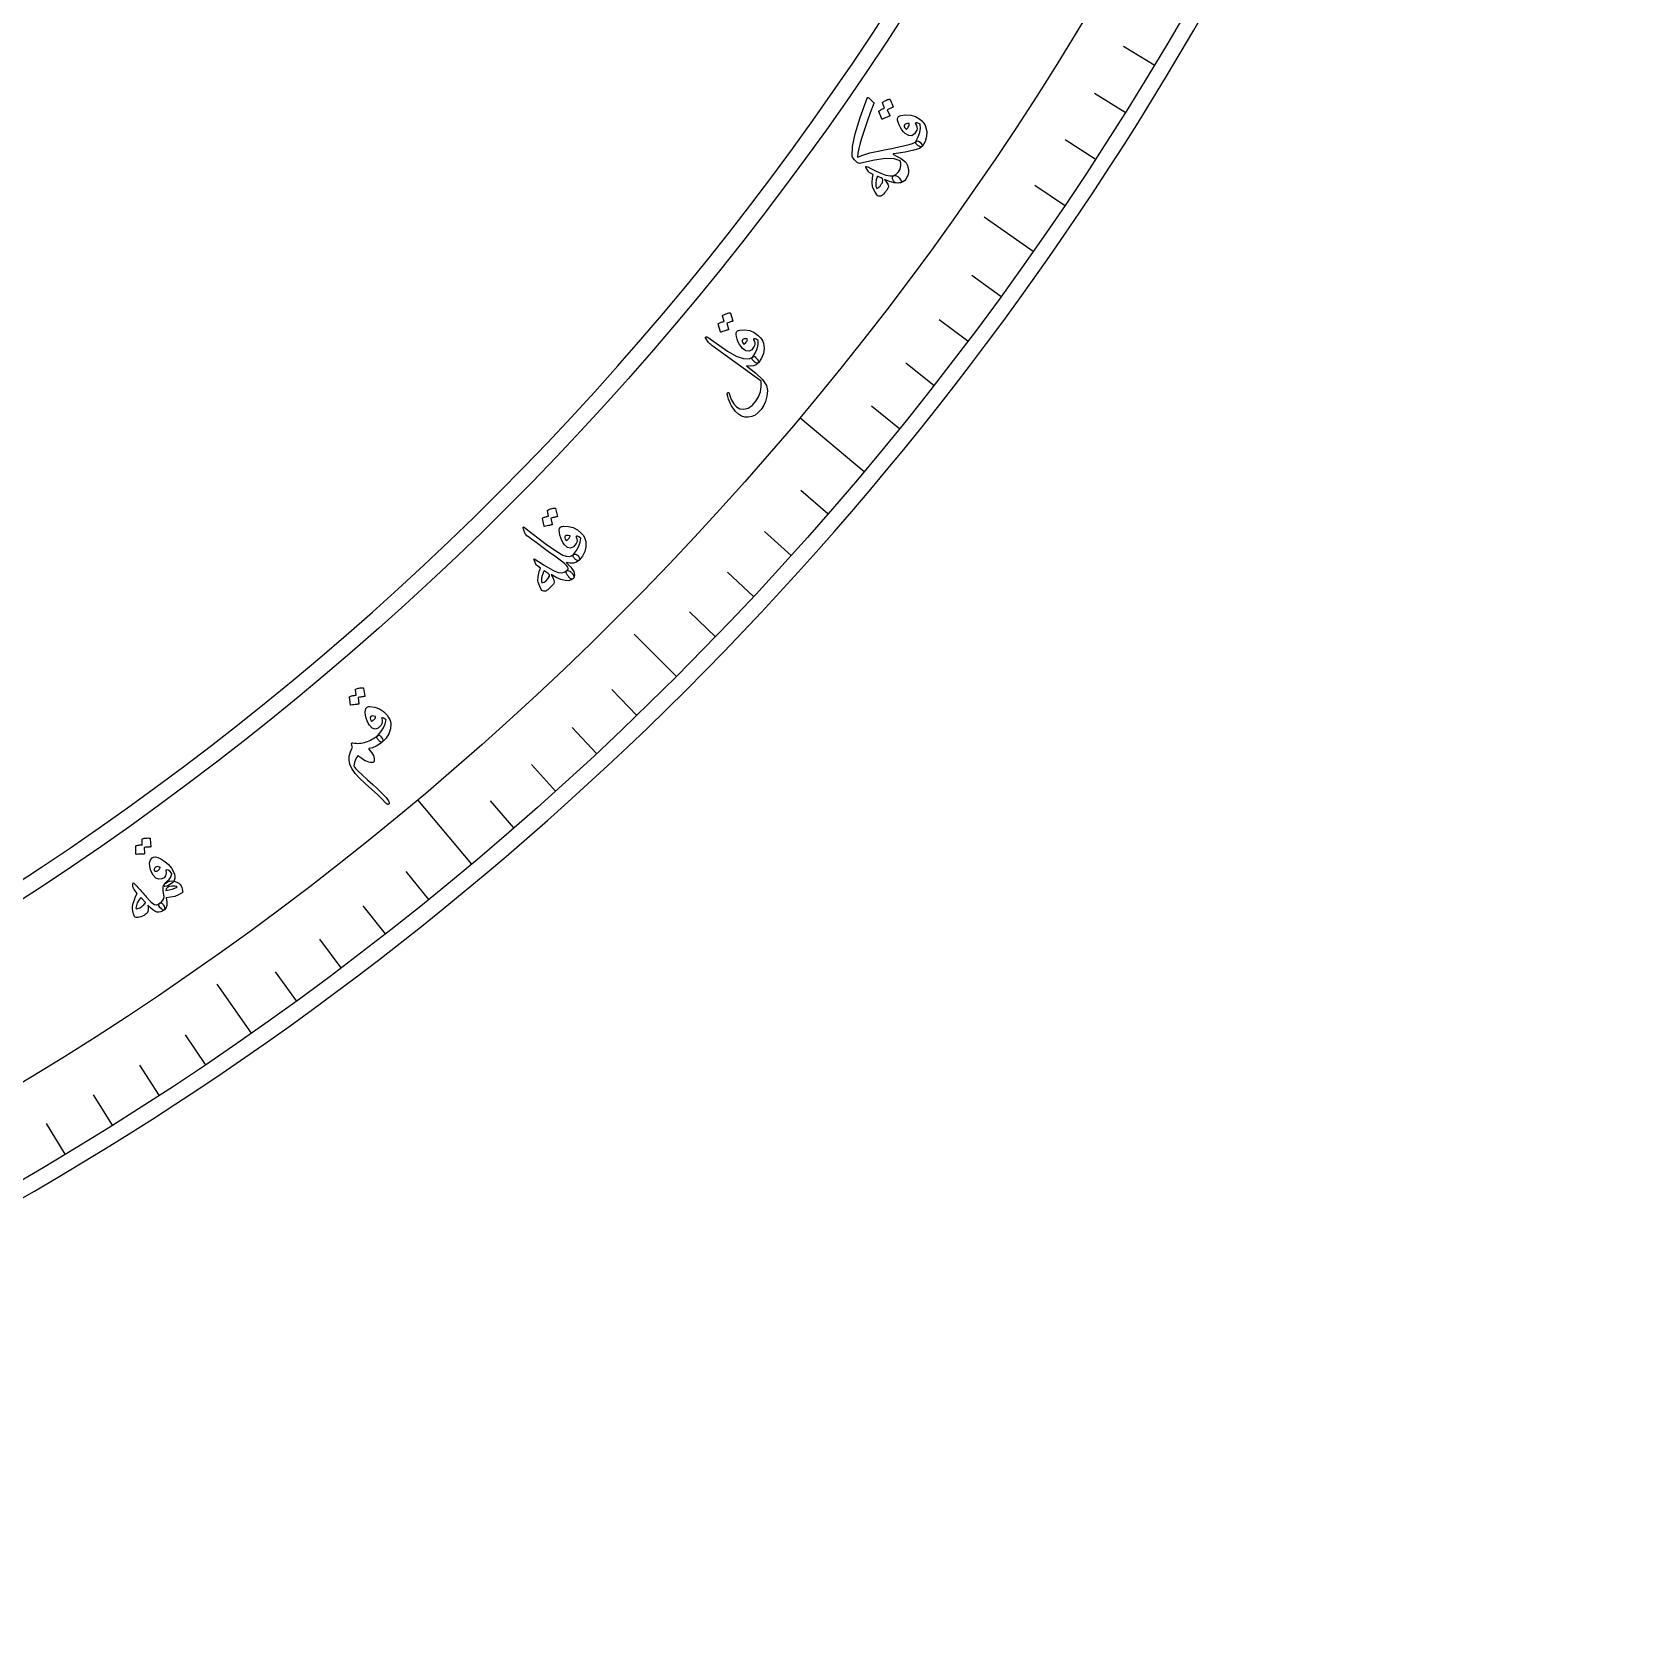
# Model space of a CAD drawing. Header units: millimetres. Extents: x -75 to 75, y -75 to 98.
# Drawn here: x 37.65 to 75, y -75 to -37.65 of the extents above; entities that cross this region are included whole.
import ezdxf

# ---------------------------------------------------------------- set-up
doc = ezdxf.new("R2010")
doc.units = ezdxf.units.MM
for name, color, linetype in [('CUT_INNER', 6, 'Continuous'), ('CUT_OUTER', 1, 'Continuous'), ('ENGRAVE', 7, 'Continuous'), ('ENGRAVE_FINE', 8, 'Continuous'), ('TEXT', 5, 'Continuous')]:
    doc.layers.add(name, color=color, linetype=linetype)

msp = doc.modelspace()

# ---------------------------------------------------------------- linework, layer by layer
at = {"layer": 'CUT_INNER'}
msp.add_arc((0.0001, -0.0002), 68.6249, 92.275813, 359.648624, dxfattribs=at)
at = {"layer": 'CUT_OUTER'}
msp.add_arc((0, 0), 75, 178.943758, 5.27344, dxfattribs=at)
at = {"layer": 'ENGRAVE'}
for points in [[(61.1231, -42.7988), (59.9742, -41.9944)], [(57.1603, -47.9632), (55.6562, -46.7011)], [(52.7625, -52.7625), (51.7708, -51.7708)], [(47.9632, -57.1603), (46.7011, -55.6562)], [(42.7988, -61.1231), (41.9944, -59.9742)]]:
    msp.add_lwpolyline(points, dxfattribs=at)
for radius in [74.6175, 72.654, 69.0075]:
    msp.add_circle((0, 0), radius, dxfattribs=at)
at = {"layer": 'ENGRAVE_FINE'}
for points in [[(63.9597, -38.4309), (63.2384, -37.9974)], [(63.2792, -39.5413), (62.5656, -39.0953)], [(62.5795, -40.6396), (61.8738, -40.1813)], [(61.8607, -41.7256), (61.1631, -41.255)], [(60.3668, -43.8591), (59.686, -43.3644)], [(59.5922, -44.9059), (58.9201, -44.3995)], [(58.7994, -45.9391), (58.1363, -45.421)], [(57.9887, -46.9583), (57.3347, -46.4287)], [(56.3145, -48.9535), (55.6795, -48.4014)], [(55.4516, -49.9289), (54.8263, -49.3658)], [(54.5718, -50.889), (53.9564, -50.3151)], [(53.6753, -51.8337), (53.07, -51.2491)], [(51.8337, -53.6753), (51.2491, -53.07)], [(50.889, -54.5718), (50.3151, -53.9564)], [(49.9289, -55.4516), (49.3658, -54.8263)], [(48.9535, -56.3145), (48.4014, -55.6795)], [(46.9583, -57.9887), (46.4287, -57.3347)], [(45.9391, -58.7994), (45.421, -58.1363)], [(44.9059, -59.5922), (44.3995, -58.9201)], [(43.8591, -60.3668), (43.3644, -59.686)], [(41.7256, -61.8607), (41.255, -61.1631)], [(40.6396, -62.5795), (40.1813, -61.8738)], [(39.5413, -63.2792), (39.0953, -62.5656)], [(38.4309, -63.9597), (37.9974, -63.2384)]]:
    msp.add_lwpolyline(points, dxfattribs=at)
at = {"layer": 'TEXT'}
for points in [[(57.231, -39.2041), (57.2346, -39.1996), (57.2384, -39.1961), (57.2424, -39.1937), (57.2467, -39.1924), (57.2533, -39.1918), (57.2604, -39.1937), (57.268, -39.1981), (57.2761, -39.2051), (57.3827, -39.3056), (57.3871, -39.3109), (57.3895, -39.3171), (57.3897, -39.3239), (57.3878, -39.3316), (57.3046, -39.5514), (57.2312, -39.7534), (57.1677, -39.9378), (57.1145, -40.1045), (57.0717, -40.2535), (57.0395, -40.3847), (57.018, -40.4982), (57.0074, -40.5939), (57.1342, -40.5406), (57.2942, -40.4914), (57.4874, -40.446), (57.714, -40.4041), (57.8082, -40.3867), (57.9071, -40.3667), (58.0106, -40.344), (58.1188, -40.3185), (58.2175, -40.2928), (58.2927, -40.2691), (58.3444, -40.2475), (58.3724, -40.2283), (58.4026, -40.2095), (58.4362, -40.2134), (58.4732, -40.2401), (58.5135, -40.2897), (58.523, -40.3051), (58.5285, -40.3179), (58.5301, -40.328), (58.5279, -40.3354), (58.4606, -40.3836), (58.3268, -40.4289), (58.1268, -40.471), (57.8606, -40.5093), (57.8493, -40.5147), (57.8436, -40.5198), (57.8435, -40.5247), (57.8491, -40.5294), (57.9376, -40.5744), (58.012, -40.6166), (58.0725, -40.656), (58.1188, -40.6927), (58.1437, -40.7237), (58.1637, -40.7556), (58.179, -40.7884), (58.1895, -40.822), (58.1998, -40.8829), (58.2002, -40.941), (58.1905, -40.9964), (58.1709, -41.0489), (58.1407, -41.1021), (58.1056, -41.1431), (58.0656, -41.1719), (58.0208, -41.1885), (57.9616, -41.1968), (57.9135, -41.1919), (57.8764, -41.1737), (57.8503, -41.1423), (57.8306, -41.098), (57.8257, -41.0629), (57.8354, -41.0369), (57.8599, -41.0201), (57.9018, -40.9984), (57.9382, -40.9685), (57.9693, -40.9302), (57.995, -40.8835), (58.013, -40.8324), (58.0213, -40.7805), (58.0199, -40.7279), (58.0086, -40.6745), (57.8636, -40.6289), (57.6614, -40.6241), (57.402, -40.6593), (57.0854, -40.7337), (57.0587, -40.7372), (57.0328, -40.7326), (57.0078, -40.72), (56.9837, -40.6994), (56.9399, -40.6542), (56.9082, -40.6174), (56.8883, -40.5893), (56.8804, -40.5696), (56.8893, -40.3424), (56.9513, -40.0404), (57.0651, -39.6632), (57.2292, -39.2104), (57.2297, -39.2096), (57.23, -39.2088), (57.2302, -39.208), (57.2301, -39.2073), (57.2301, -39.2065), (57.2302, -39.2058), (57.2305, -39.205), (57.231, -39.2041)], [(57.5923, -39.3187), (57.5916, -39.3151), (57.5923, -39.3112), (57.5945, -39.3071), (57.5982, -39.3027), (57.616, -39.2902), (57.6342, -39.2787), (57.6526, -39.2682), (57.6713, -39.2586), (57.6905, -39.25), (57.7104, -39.2423), (57.7308, -39.2355), (57.752, -39.2295), (57.7574, -39.2293), (57.762, -39.2307), (57.7658, -39.2337), (57.7687, -39.2384), (57.8445, -39.4104), (57.8447, -39.4139), (57.8425, -39.4172), (57.8377, -39.4204), (57.8306, -39.4235), (57.8248, -39.4251), (57.8162, -39.4282), (57.8049, -39.4329), (57.7907, -39.4391), (57.7736, -39.4469), (57.7533, -39.4563), (57.7298, -39.4672), (57.7032, -39.4798), (57.7607, -39.6149), (57.7618, -39.62), (57.7599, -39.6244), (57.755, -39.628), (57.7472, -39.6308), (57.7405, -39.6333), (57.73, -39.6373), (57.716, -39.6429), (57.6983, -39.6502), (57.6768, -39.6592), (57.6514, -39.6702), (57.6221, -39.6833), (57.5888, -39.6983), (57.5844, -39.6992), (57.581, -39.6986), (57.5786, -39.6965), (57.5773, -39.6929), (57.5087, -39.5224), (57.508, -39.5188), (57.5088, -39.5149), (57.511, -39.5107), (57.5146, -39.5063), (57.5291, -39.4953), (57.5441, -39.4852), (57.5596, -39.476), (57.5755, -39.4677), (57.5917, -39.4603), (57.6082, -39.4538), (57.625, -39.448), (57.642, -39.443)], [(57.9583, -39.6493), (57.9681, -39.6387), (57.9823, -39.6291), (58.0008, -39.6206), (58.0236, -39.6132), (58.1417, -39.595), (58.2549, -39.6034), (58.3634, -39.6384), (58.467, -39.7), (58.5152, -39.7405), (58.5541, -39.7827), (58.5837, -39.8264), (58.6039, -39.8718), (58.6281, -39.991), (58.6238, -40.1078), (58.5908, -40.222), (58.5291, -40.3337), (58.5194, -40.3425), (58.5057, -40.3464), (58.4881, -40.3453), (58.4666, -40.3393), (58.4555, -40.3349), (58.4447, -40.3295), (58.4341, -40.3233), (58.4239, -40.3162), (58.4142, -40.3086), (58.4051, -40.301), (58.3967, -40.2933), (58.3889, -40.2857), (58.3768, -40.2704), (58.3702, -40.2555), (58.3692, -40.2409), (58.3736, -40.2265), (58.4299, -40.1156), (58.4651, -40.01), (58.4792, -39.9099), (58.4723, -39.8153), (58.4459, -39.8016), (58.4241, -39.792), (58.4068, -39.7864), (58.3941, -39.7848), (58.382, -39.7851), (58.373, -39.7869), (58.3671, -39.7902), (58.3643, -39.795), (58.3632, -39.7989), (58.3631, -39.8024), (58.3638, -39.8056), (58.3653, -39.8084), (58.3882, -39.8484), (58.4005, -39.887), (58.4024, -39.9242), (58.3938, -39.96), (58.3438, -40.0467), (58.2825, -40.0879), (58.2103, -40.0836), (58.127, -40.0337), (58.086, -39.9953), (58.0479, -39.9488), (58.0129, -39.8942), (57.9808, -39.8316), (57.9569, -39.7725), (57.9451, -39.7224), (57.9456, -39.6813), (57.9583, -39.6493)], [(58.1063, -39.8341), (58.0994, -39.8546), (58.103, -39.8769), (58.1172, -39.901), (58.1418, -39.927), (58.1464, -39.93), (58.1499, -39.9319), (58.1522, -39.9327), (58.1534, -39.9324), (58.1695, -39.9179), (58.1838, -39.9019), (58.1964, -39.8843), (58.2071, -39.8652), (58.2146, -39.847), (58.2187, -39.8306), (58.2193, -39.816), (58.2165, -39.8031), (58.1754, -39.8035), (58.1433, -39.8088), (58.1203, -39.819), (58.1063, -39.8341)], [(57.8628, -41.0196), (57.8907, -41.0163), (57.9202, -41.0248), (57.9513, -41.045), (57.9841, -41.0771), (58.0166, -41.1189), (58.0338, -41.1511), (58.0356, -41.1737), (58.022, -41.1867), (57.9511, -41.2003), (57.8631, -41.1922), (57.758, -41.1624), (57.6357, -41.1109), (57.6843, -41.1738), (57.7155, -41.2266), (57.7294, -41.2694), (57.726, -41.3021), (57.7193, -41.3162), (57.7113, -41.3307), (57.702, -41.3458), (57.6913, -41.3614), (57.6795, -41.3775), (57.6671, -41.3943), (57.6538, -41.4116), (57.6398, -41.4295), (57.6134, -41.4597), (57.5908, -41.4824), (57.572, -41.4974), (57.5571, -41.5049), (57.5267, -41.5079), (57.501, -41.5046), (57.4802, -41.4951), (57.4643, -41.4794), (57.4219, -41.4122), (57.3905, -41.3576), (57.3701, -41.3154), (57.3608, -41.2857), (57.3562, -41.2518), (57.3532, -41.2173), (57.3519, -41.1823), (57.3522, -41.1467), (57.3543, -41.1103), (57.3582, -41.0727), (57.3638, -41.034), (57.3712, -40.9942), (57.2985, -40.9551), (57.2835, -40.947), (57.2713, -40.9382), (57.2617, -40.9288), (57.2549, -40.9188), (57.2035, -40.8283), (57.1993, -40.814), (57.2049, -40.8074), (57.2201, -40.8084), (57.2451, -40.8169), (57.3178, -40.8537), (57.3848, -40.887), (57.4461, -40.9168), (57.5016, -40.9432), (57.5514, -40.9658), (57.5955, -40.9843), (57.634, -40.9989), (57.6669, -41.0093), (57.7242, -41.0227), (57.7759, -41.0288), (57.8221, -41.0278), (57.8628, -41.0196)], [(57.4716, -41.0376), (57.4467, -41.1243), (57.436, -41.2009), (57.4395, -41.2675), (57.4572, -41.3241), (57.475, -41.3173), (57.4937, -41.3057), (57.5133, -41.2892), (57.5338, -41.2679), (57.5442, -41.2546), (57.5542, -41.2408), (57.5637, -41.2265), (57.5727, -41.2118), (57.5811, -41.1964), (57.5885, -41.1802), (57.5951, -41.1632), (57.6008, -41.1454), (57.6019, -41.1209), (57.5893, -41.0984), (57.5631, -41.0778), (57.5233, -41.0591), (57.5039, -41.052), (57.4888, -41.046), (57.478, -41.0412), (57.4716, -41.0376)], [(53.8445, -44.3125), (53.8441, -44.3088), (53.8452, -44.3051), (53.8478, -44.3011), (53.8518, -44.2971), (53.8707, -44.2862), (53.8898, -44.2764), (53.9091, -44.2676), (53.9286, -44.2597), (53.9485, -44.2529), (53.9689, -44.247), (53.99, -44.242), (54.0115, -44.238), (54.0169, -44.2382), (54.0214, -44.24), (54.0249, -44.2434), (54.0275, -44.2484), (54.0876, -44.4265), (54.0875, -44.4299), (54.0849, -44.433), (54.0799, -44.4358), (54.0725, -44.4382), (54.0666, -44.4393), (54.0578, -44.4416), (54.0461, -44.4453), (54.0314, -44.4502), (54.0136, -44.4564), (53.9926, -44.4639), (53.9682, -44.4728), (53.9406, -44.4829), (53.9858, -44.6226), (53.9864, -44.6278), (53.9841, -44.632), (53.979, -44.6351), (53.9709, -44.6372), (53.964, -44.6391), (53.9532, -44.6422), (53.9387, -44.6465), (53.9205, -44.6521), (53.8983, -44.6592), (53.872, -44.6679), (53.8416, -44.6783), (53.8071, -44.6903), (53.8026, -44.6908), (53.7993, -44.6898), (53.7971, -44.6875), (53.7961, -44.6838), (53.7431, -44.5079), (53.7427, -44.5042), (53.7438, -44.5004), (53.7464, -44.4965), (53.7504, -44.4925), (53.7658, -44.4827), (53.7817, -44.474), (53.7979, -44.4662), (53.8144, -44.4594), (53.8313, -44.4535), (53.8483, -44.4485), (53.8655, -44.4442), (53.8829, -44.4407)], [(53.9621, -45.1365), (54.159, -45.2526), (54.3266, -45.3121), (54.4648, -45.3149), (54.5735, -45.2612), (54.5861, -45.2624), (54.6038, -45.274), (54.6265, -45.2959), (54.6542, -45.3282), (54.6751, -45.3547), (54.6877, -45.3765), (54.6921, -45.3934), (54.6881, -45.4056), (54.6341, -45.4542), (54.5689, -45.4833), (54.4927, -45.4928), (54.4055, -45.4827), (54.6259, -45.6523), (54.7815, -45.8047), (54.8722, -45.9398), (54.8978, -46.0578), (54.8799, -46.1963), (54.8489, -46.3171), (54.8049, -46.4201), (54.748, -46.5052), (54.678, -46.5792), (54.6044, -46.6342), (54.5271, -46.6703), (54.4463, -46.6874), (54.3656, -46.6845), (54.2884, -46.6604), (54.2149, -46.6152), (54.145, -46.549), (54.1121, -46.5084), (54.0817, -46.4649), (54.0538, -46.4186), (54.0283, -46.3693), (54.0054, -46.3171), (53.9852, -46.2617), (53.9675, -46.2033), (53.9525, -46.1419), (53.9519, -46.1341), (53.9529, -46.1269), (53.9553, -46.1204), (53.9594, -46.1145), (53.9638, -46.1105), (53.9689, -46.1081), (53.9747, -46.1073), (53.9812, -46.1082), (53.9876, -46.1111), (53.993, -46.1162), (53.9975, -46.1237), (54.0011, -46.1335), (54.0486, -46.2693), (54.1055, -46.3736), (54.172, -46.4461), (54.2481, -46.4867), (54.3456, -46.4981), (54.4408, -46.4721), (54.5336, -46.4087), (54.6239, -46.3078), (54.6869, -46.2042), (54.7291, -46.0923), (54.7507, -45.9721), (54.7515, -45.8438), (53.5939, -45.0045), (53.5663, -44.9843), (53.544, -44.966), (53.5269, -44.9497), (53.5149, -44.9354), (53.4438, -44.8244), (53.4452, -44.806), (53.4554, -44.7991), (53.4746, -44.8036), (53.5025, -44.8196)], [(54.1795, -44.6745), (54.1902, -44.6648), (54.2052, -44.6566), (54.2244, -44.6498), (54.2478, -44.6444), (54.367, -44.6369), (54.479, -44.6554), (54.5839, -44.6999), (54.6816, -44.7705), (54.726, -44.8152), (54.761, -44.8607), (54.7865, -44.9069), (54.8026, -44.9539), (54.8161, -45.0748), (54.8013, -45.1907), (54.7582, -45.3015), (54.6868, -45.4072), (54.6763, -45.4151), (54.6623, -45.4178), (54.6449, -45.4151), (54.6241, -45.4072), (54.6134, -45.4018), (54.6031, -45.3956), (54.5931, -45.3884), (54.5836, -45.3804), (54.5746, -45.372), (54.5662, -45.3636), (54.5585, -45.3552), (54.5515, -45.3469), (54.5408, -45.3306), (54.5356, -45.3151), (54.5358, -45.3005), (54.5415, -45.2866), (54.6075, -45.1811), (54.652, -45.0791), (54.675, -44.9807), (54.6766, -44.8858), (54.6515, -44.8698), (54.6307, -44.8583), (54.6139, -44.8512), (54.6014, -44.8485), (54.5893, -44.8477), (54.5802, -44.8487), (54.574, -44.8515), (54.5708, -44.856), (54.5694, -44.8597), (54.5689, -44.8632), (54.5693, -44.8664), (54.5707, -44.8694), (54.5898, -44.9113), (54.5987, -44.9508), (54.5973, -44.9881), (54.5855, -45.0229), (54.5279, -45.1049), (54.4632, -45.1404), (54.3916, -45.1296), (54.3131, -45.0725), (54.2757, -45.0305), (54.242, -44.9808), (54.212, -44.9233), (54.1856, -44.8581), (54.1671, -44.7971), (54.1598, -44.7461), (54.164, -44.7053), (54.1795, -44.6745)], [(54.3104, -44.8719), (54.3017, -44.8916), (54.3033, -44.9142), (54.3152, -44.9395), (54.3374, -44.9675), (54.3418, -44.9709), (54.345, -44.9731), (54.3473, -44.9741), (54.3485, -44.9739), (54.3658, -44.961), (54.3815, -44.9463), (54.3956, -44.9299), (54.408, -44.9118), (54.4171, -44.8944), (54.4226, -44.8784), (54.4245, -44.8639), (54.4229, -44.8508), (54.3819, -44.8476), (54.3495, -44.85), (54.3257, -44.8581), (54.3104, -44.8719)], [(49.7391, -48.8759), (49.7391, -48.8722), (49.7405, -48.8685), (49.7434, -48.8648), (49.7477, -48.8611), (49.7675, -48.852), (49.7874, -48.8439), (49.8074, -48.8368), (49.8275, -48.8307), (49.8479, -48.8256), (49.8688, -48.8215), (49.8902, -48.8184), (49.912, -48.8163), (49.9174, -48.8171), (49.9217, -48.8192), (49.9249, -48.8229), (49.927, -48.8281), (49.9712, -49.0107), (49.9708, -49.0142), (49.968, -49.017), (49.9627, -49.0194), (49.9551, -49.0212), (49.9492, -49.0217), (49.9402, -49.0232), (49.9282, -49.0258), (49.9132, -49.0294), (49.8949, -49.0341), (49.8733, -49.0397), (49.8483, -49.0464), (49.8198, -49.0541), (49.8526, -49.1971), (49.8527, -49.2024), (49.8501, -49.2064), (49.8447, -49.2091), (49.8365, -49.2105), (49.8294, -49.2117), (49.8184, -49.2138), (49.8036, -49.2169), (49.7849, -49.2209), (49.7622, -49.2259), (49.7352, -49.2323), (49.704, -49.24), (49.6686, -49.2489), (49.6641, -49.249), (49.6609, -49.2478), (49.6589, -49.2453), (49.6582, -49.2415), (49.6209, -49.0616), (49.6208, -49.0579), (49.6223, -49.0542), (49.6252, -49.0505), (49.6295, -49.0469), (49.6458, -49.0385), (49.6623, -49.0312), (49.6791, -49.0249), (49.6962, -49.0196), (49.7135, -49.0152), (49.731, -49.0116), (49.7485, -49.0089), (49.7661, -49.007)], [(50.2031, -50.3822), (50.1849, -50.349), (50.1759, -50.322), (50.1762, -50.3014), (50.1857, -50.2871), (50.2032, -50.272), (50.2155, -50.258), (50.2226, -50.2452), (50.2245, -50.2335), (50.2132, -50.1986), (50.1834, -50.1581), (50.1353, -50.1119), (50.0688, -50.0599), (49.9086, -49.9431), (49.7662, -49.8389), (49.6415, -49.7474), (49.5346, -49.6685), (49.4453, -49.6024), (49.3735, -49.5492), (49.3192, -49.5089), (49.2823, -49.4816), (49.2589, -49.4625), (49.2405, -49.4455), (49.2271, -49.4306), (49.2187, -49.4177), (49.1739, -49.3083), (49.1687, -49.2782), (49.171, -49.2616), (49.181, -49.2584), (49.1987, -49.2688), (49.3818, -49.4109), (49.545, -49.5354), (49.6881, -49.6423), (49.8113, -49.7315), (49.9142, -49.8035), (49.9969, -49.8584), (50.0593, -49.8964), (50.1014, -49.9174), (50.1809, -49.9416), (50.2487, -49.9477), (50.3049, -49.9359), (50.3493, -49.906), (50.3634, -49.8967), (50.3808, -49.8943), (50.4013, -49.8987), (50.425, -49.91), (50.4444, -49.923), (50.4608, -49.9387), (50.4742, -49.957), (50.4847, -49.9779), (50.4908, -49.9979), (50.4926, -50.0147), (50.4901, -50.0283), (50.4833, -50.0389), (50.4232, -50.0835), (50.3525, -50.1066), (50.2715, -50.1081), (50.1801, -50.0879), (50.288, -50.2029), (50.3534, -50.3018), (50.3761, -50.3848), (50.3561, -50.4518), (50.3462, -50.4643), (50.3359, -50.4735), (50.3252, -50.4793), (50.3143, -50.4817), (50.3007, -50.481), (50.2867, -50.4758), (50.2725, -50.4662), (50.2578, -50.4521), (50.2505, -50.4432), (50.2432, -50.4344), (50.2361, -50.4257), (50.229, -50.4171), (50.2221, -50.4086), (50.2155, -50.3999), (50.2092, -50.3911), (50.2031, -50.3822)], [(50.041, -49.266), (50.0525, -49.2572), (50.0681, -49.2503), (50.0879, -49.2452), (50.1117, -49.2419), (50.231, -49.245), (50.341, -49.2732), (50.4416, -49.3268), (50.5327, -49.4057), (50.573, -49.4542), (50.6038, -49.5025), (50.6252, -49.5508), (50.637, -49.599), (50.6399, -49.7206), (50.615, -49.8348), (50.5623, -49.9414), (50.4819, -50.0404), (50.4707, -50.0474), (50.4566, -50.0488), (50.4395, -50.0446), (50.4194, -50.0349), (50.4092, -50.0286), (50.3995, -50.0214), (50.3902, -50.0134), (50.3814, -50.0046), (50.3732, -49.9954), (50.3656, -49.9863), (50.3587, -49.9773), (50.3524, -49.9684), (50.3432, -49.9513), (50.3393, -49.9354), (50.3409, -49.9208), (50.3478, -49.9075), (50.4228, -49.8082), (50.476, -49.7105), (50.5076, -49.6145), (50.5175, -49.5201), (50.494, -49.502), (50.4742, -49.4887), (50.4582, -49.4801), (50.4459, -49.4763), (50.4339, -49.4745), (50.4248, -49.4747), (50.4184, -49.4769), (50.4148, -49.4811), (50.4131, -49.4847), (50.4123, -49.4881), (50.4124, -49.4914), (50.4135, -49.4944), (50.4289, -49.5379), (50.4342, -49.5781), (50.4295, -49.615), (50.4148, -49.6487), (50.3501, -49.7252), (50.2826, -49.755), (50.2122, -49.7379), (50.1391, -49.6741), (50.1055, -49.629), (50.0763, -49.5765), (50.0514, -49.5167), (50.0309, -49.4494), (50.0178, -49.3869), (50.0151, -49.3356), (50.0228, -49.2952), (50.041, -49.266)], [(50.154, -49.474), (50.1436, -49.493), (50.1432, -49.5155), (50.1529, -49.5418), (50.1725, -49.5717), (50.1765, -49.5755), (50.1796, -49.578), (50.1817, -49.5791), (50.1829, -49.579), (50.2014, -49.5677), (50.2183, -49.5544), (50.2338, -49.5393), (50.2477, -49.5224), (50.2583, -49.5058), (50.2652, -49.4904), (50.2684, -49.4761), (50.2679, -49.463), (50.2274, -49.4561), (50.1949, -49.4557), (50.1704, -49.4616), (50.154, -49.474)], [(49.9137, -50.2943), (49.993, -50.323), (50.0647, -50.3313), (50.129, -50.3194), (50.1857, -50.2871), (50.2018, -50.2788), (50.2203, -50.2777), (50.2412, -50.2839), (50.2645, -50.2973), (50.2755, -50.3057), (50.2864, -50.3147), (50.297, -50.3243), (50.3075, -50.3344), (50.3175, -50.3451), (50.3268, -50.3566), (50.3353, -50.3689), (50.343, -50.3819), (50.3545, -50.4046), (50.3607, -50.4235), (50.3618, -50.4388), (50.3576, -50.4503), (50.3326, -50.4753), (50.3041, -50.4948), (50.2721, -50.5089), (50.2366, -50.5176), (50.1503, -50.5166), (50.0526, -50.4927), (49.9434, -50.4457), (49.8227, -50.3757), (49.8641, -50.4468), (49.8886, -50.5052), (49.896, -50.551), (49.8864, -50.584), (49.8768, -50.5975), (49.8662, -50.6112), (49.8546, -50.6252), (49.842, -50.6395), (49.8282, -50.6542), (49.8132, -50.6693), (49.797, -50.6849), (49.7796, -50.7009), (49.7465, -50.7293), (49.7195, -50.7495), (49.6985, -50.7616), (49.6836, -50.7656), (49.6523, -50.765), (49.6268, -50.758), (49.6072, -50.7446), (49.5934, -50.7246), (49.5605, -50.6527), (49.5367, -50.5953), (49.5223, -50.5522), (49.5171, -50.5235), (49.5163, -50.4908), (49.5178, -50.4567), (49.5214, -50.4211), (49.5273, -50.3841), (49.5354, -50.3456), (49.5457, -50.3057), (49.5582, -50.2643), (49.5729, -50.2214), (49.505, -50.1705), (49.4973, -50.164), (49.4901, -50.158), (49.4836, -50.1524), (49.4778, -50.1473), (49.4727, -50.1425), (49.4687, -50.1378), (49.4658, -50.1332), (49.4638, -50.1287), (49.4242, -50.0292), (49.4211, -50.0139), (49.4276, -50.0082), (49.444, -50.0119), (49.4701, -50.0252), (49.5294, -50.0679), (49.5877, -50.108), (49.645, -50.1453), (49.7013, -50.18), (49.7565, -50.2121), (49.8103, -50.2419), (49.8627, -50.2693), (49.9137, -50.2943)], [(49.6645, -50.2843), (49.657, -50.298), (49.6495, -50.3124), (49.6419, -50.3275), (49.6344, -50.3434), (49.6272, -50.3603), (49.6208, -50.3782), (49.6151, -50.3973), (49.6101, -50.4174), (49.6054, -50.4373), (49.602, -50.4571), (49.5998, -50.4766), (49.599, -50.496), (49.5996, -50.5151), (49.6016, -50.5339), (49.6051, -50.5523), (49.6101, -50.5703), (49.6595, -50.5522), (49.7049, -50.5191), (49.7464, -50.4711), (49.7838, -50.4082), (49.7863, -50.3949), (49.7829, -50.3803), (49.7738, -50.3644), (49.759, -50.3472)], [(45.2357, -53.0713), (45.236, -53.0676), (45.2377, -53.0641), (45.2409, -53.0606), (45.2456, -53.0573), (45.2661, -53.05), (45.2867, -53.0437), (45.3072, -53.0384), (45.3278, -53.0341), (45.3486, -53.0308), (45.3697, -53.0286), (45.3913, -53.0274), (45.4132, -53.0272), (45.4185, -53.0284), (45.4226, -53.031), (45.4254, -53.0349), (45.4271, -53.0402), (45.455, -53.2261), (45.4543, -53.2295), (45.4512, -53.2321), (45.4458, -53.2339), (45.4381, -53.235), (45.4321, -53.235), (45.423, -53.2358), (45.4109, -53.2373), (45.3956, -53.2396), (45.377, -53.2426), (45.3549, -53.2463), (45.3294, -53.2507), (45.3004, -53.2559), (45.3204, -53.4013), (45.3201, -53.4065), (45.3171, -53.4103), (45.3115, -53.4125), (45.3032, -53.4131), (45.296, -53.4137), (45.2849, -53.4149), (45.2699, -53.4166), (45.2509, -53.4189), (45.2278, -53.422), (45.2004, -53.426), (45.1687, -53.4308), (45.1326, -53.4366), (45.1281, -53.4363), (45.125, -53.4348), (45.1232, -53.4322), (45.1229, -53.4283), (45.1016, -53.2458), (45.1018, -53.2422), (45.1036, -53.2386), (45.1068, -53.2352), (45.1115, -53.2319), (45.1284, -53.2251), (45.1455, -53.2192), (45.1628, -53.2144), (45.1803, -53.2106), (45.198, -53.2078), (45.2156, -53.2058), (45.2333, -53.2046), (45.251, -53.2042)], [(45.502, -53.4865), (45.5143, -53.4788), (45.5304, -53.4733), (45.5505, -53.4699), (45.5745, -53.4688), (45.6932, -53.4823), (45.8003, -53.5201), (45.8957, -53.5823), (45.9795, -53.6691), (46.0153, -53.7208), (46.0418, -53.7717), (46.0588, -53.8217), (46.0664, -53.8707), (46.0585, -53.9921), (46.0236, -54.1037), (45.9617, -54.2052), (45.8729, -54.2968), (45.8612, -54.3027), (45.847, -54.3028), (45.8303, -54.2972), (45.8112, -54.2857), (45.8016, -54.2786), (45.7925, -54.2706), (45.784, -54.2618), (45.776, -54.2523), (45.7686, -54.2424), (45.7619, -54.2326), (45.7558, -54.223), (45.7503, -54.2136), (45.7426, -54.1957), (45.7402, -54.1796), (45.743, -54.1652), (45.7511, -54.1525), (45.8345, -54.0603), (45.8962, -53.9677), (45.9361, -53.8748), (45.9543, -53.7817), (45.9325, -53.7615), (45.9139, -53.7465), (45.8987, -53.7366), (45.8868, -53.7317), (45.8751, -53.7288), (45.8659, -53.7282), (45.8594, -53.7298), (45.8554, -53.7337), (45.8534, -53.7372), (45.8523, -53.7405), (45.8521, -53.7438), (45.8529, -53.7469), (45.8644, -53.7915), (45.8662, -53.832), (45.8583, -53.8684), (45.8406, -53.9007), (45.7695, -53.9712), (45.6996, -53.9949), (45.631, -53.9717), (45.5637, -53.9016), (45.5343, -53.8538), (45.5098, -53.7989), (45.4903, -53.7371), (45.4758, -53.6683), (45.4683, -53.6049), (45.4701, -53.5535), (45.4813, -53.514), (45.502, -53.4865)], [(45.5962, -53.7037), (45.5842, -53.7216), (45.5818, -53.7441), (45.5891, -53.7711), (45.6061, -53.8026), (45.6097, -53.8067), (45.6126, -53.8095), (45.6146, -53.8108), (45.6158, -53.8108), (45.6352, -53.8011), (45.6532, -53.7894), (45.6699, -53.7757), (45.6853, -53.7601), (45.6973, -53.7445), (45.7056, -53.7298), (45.71, -53.7159), (45.7107, -53.7027), (45.6709, -53.6923), (45.6386, -53.689), (45.6137, -53.6928), (45.5962, -53.7037)], [(45.1774, -54.3214), (45.2169, -54.3269), (45.2563, -54.3301), (45.2955, -54.3311), (45.3345, -54.3297), (45.3732, -54.3259), (45.4115, -54.3194), (45.4492, -54.3103), (45.4864, -54.2985), (45.5228, -54.2847), (45.5582, -54.2697), (45.5927, -54.2534), (45.6261, -54.236), (45.6585, -54.2172), (45.6902, -54.197), (45.721, -54.1755), (45.7511, -54.1525), (45.7777, -54.1398), (45.8034, -54.1419), (45.8282, -54.1589), (45.8522, -54.1906), (45.8721, -54.2279), (45.8822, -54.258), (45.8825, -54.2809), (45.8729, -54.2968), (45.798, -54.3531), (45.7199, -54.3983), (45.6386, -54.4322), (45.5543, -54.455), (45.5507, -54.4564), (45.5491, -54.4586), (45.5495, -54.4616), (45.5519, -54.4652), (45.6158, -54.5445), (45.6585, -54.6174), (45.6798, -54.6837), (45.6799, -54.7436), (45.674, -54.7597), (45.6642, -54.7711), (45.6506, -54.7778), (45.6331, -54.78), (45.5919, -54.7763), (45.5506, -54.7681), (45.5091, -54.7552), (45.4673, -54.7377), (45.4257, -54.7154), (45.3845, -54.6879), (45.3437, -54.6553), (45.3033, -54.6177), (45.266, -54.6597), (45.2369, -54.7142), (45.2161, -54.7812), (45.2035, -54.8607), (45.2143, -54.8861), (45.2487, -54.9281), (45.3067, -54.9867), (45.3883, -55.0618), (45.5243, -55.1838), (45.6439, -55.2932), (45.7468, -55.3898), (45.8331, -55.4738), (45.9029, -55.545), (45.956, -55.6032), (45.9925, -55.6485), (46.0124, -55.6808), (46.0216, -55.7024), (46.0271, -55.7204), (46.0288, -55.7346), (46.0267, -55.7452), (46.0216, -55.7537), (46.0143, -55.7588), (46.005, -55.7606), (45.9936, -55.7589), (45.9811, -55.7541), (45.9685, -55.7463), (45.9559, -55.7354), (45.9433, -55.7215), (45.863, -55.6362), (45.7566, -55.5329), (45.6242, -55.4117), (45.4657, -55.2725), (45.3338, -55.1499), (45.2302, -55.0336), (45.1548, -54.9238), (45.1074, -54.8203), (45.0898, -54.7285), (45.0938, -54.6317), (45.1194, -54.53), (45.1665, -54.4232), (45.1594, -54.4042), (45.1539, -54.3859), (45.1501, -54.3683), (45.1478, -54.3514), (45.1481, -54.3366), (45.1531, -54.3266), (45.1629, -54.3215), (45.1774, -54.3214)], [(40.2362, -56.5797), (40.2368, -56.5761), (40.2388, -56.5727), (40.2423, -56.5696), (40.2472, -56.5667), (40.2682, -56.5613), (40.2891, -56.5568), (40.31, -56.5534), (40.3308, -56.5509), (40.3517, -56.5495), (40.373, -56.5492), (40.3945, -56.55), (40.4163, -56.5518), (40.4214, -56.5534), (40.4252, -56.5563), (40.4277, -56.5605), (40.4289, -56.5659), (40.4408, -56.7533), (40.4398, -56.7566), (40.4366, -56.7589), (40.4311, -56.7603), (40.4233, -56.7607), (40.4173, -56.7601), (40.4082, -56.7601), (40.396, -56.7605), (40.3806, -56.7614), (40.3619, -56.7627), (40.3397, -56.7644), (40.314, -56.7666), (40.2847, -56.7691), (40.2922, -56.9155), (40.2914, -56.9207), (40.2881, -56.9241), (40.2824, -56.9258), (40.2741, -56.9257), (40.2669, -56.9257), (40.2558, -56.9258), (40.2407, -56.9262), (40.2216, -56.9268), (40.1984, -56.9278), (40.1709, -56.9293), (40.1389, -56.9313), (40.1026, -56.9338), (40.0981, -56.9331), (40.0952, -56.9313), (40.0937, -56.9285), (40.0937, -56.9247), (40.088, -56.7413), (40.0886, -56.7377), (40.0907, -56.7343), (40.0941, -56.7312), (40.0991, -56.7283), (40.1165, -56.723), (40.134, -56.7188), (40.1516, -56.7155), (40.1693, -56.7133), (40.187, -56.7121), (40.2048, -56.7117), (40.2224, -56.7121), (40.2401, -56.7133)], [(40.4699, -57.0157), (40.5073, -56.9967), (40.5538, -56.9941), (40.6094, -57.0078), (40.6742, -57.0378), (40.7714, -57.0997), (40.8553, -57.1733), (40.9259, -57.2586), (40.9832, -57.3558), (40.9973, -57.3974), (41.0034, -57.4426), (41.0013, -57.4912), (40.991, -57.5435), (40.977, -57.57), (40.9512, -57.5969), (40.9137, -57.624), (40.8645, -57.6514), (40.8108, -57.6783), (40.7729, -57.6898), (40.7508, -57.686), (40.7445, -57.6669), (40.7506, -57.6471), (40.7673, -57.6219), (40.7946, -57.5915), (40.8326, -57.5557), (40.8716, -57.5182), (40.9013, -57.4779), (40.9216, -57.435), (40.9326, -57.3893), (40.9328, -57.3849), (40.9319, -57.3802), (40.9299, -57.3754), (40.9267, -57.3703), (40.8865, -57.3296), (40.8502, -57.3044), (40.818, -57.2947), (40.7898, -57.3005), (40.7986, -57.3747), (40.7862, -57.4343), (40.7526, -57.4794), (40.6976, -57.5099), (40.6255, -57.5174), (40.5592, -57.4877), (40.4986, -57.4209), (40.4438, -57.3169), (40.4173, -57.2149), (40.4128, -57.1308), (40.4303, -57.0644), (40.4699, -57.0157)], [(40.6467, -57.2324), (40.6189, -57.2229), (40.5941, -57.2195), (40.5725, -57.2223), (40.554, -57.2313), (40.5392, -57.2448), (40.5287, -57.2614), (40.5227, -57.2809), (40.5209, -57.3035), (40.5222, -57.3116), (40.526, -57.3179), (40.5324, -57.3224), (40.5413, -57.3251), (40.5788, -57.3242), (40.6106, -57.312), (40.6365, -57.2885), (40.6566, -57.2536), (40.658, -57.247), (40.6568, -57.2413), (40.653, -57.2364), (40.6467, -57.2324)], [(40.0217, -57.6252), (40.0243, -57.6074), (40.0313, -57.6006), (40.0428, -57.6048), (40.0587, -57.6199), (40.0672, -57.6298), (40.0793, -57.6433), (40.0949, -57.6604), (40.1139, -57.6812), (40.1365, -57.7059), (40.1626, -57.7348), (40.1924, -57.7679), (40.2257, -57.8053), (40.2585, -57.842), (40.2878, -57.8748), (40.3137, -57.9038), (40.3361, -57.9291), (40.355, -57.9503), (40.3702, -57.9676), (40.3819, -57.9808), (40.39, -57.9899), (40.4425, -58.0465), (40.4891, -58.0864), (40.5299, -58.1095), (40.5649, -58.116), (40.585, -58.114), (40.6061, -58.1071), (40.6283, -58.0952), (40.6516, -58.0785), (40.667, -58.071), (40.6824, -58.0703), (40.6978, -58.0763), (40.713, -58.0892), (40.7279, -58.1071), (40.7407, -58.1268), (40.7515, -58.1482), (40.7603, -58.1713), (40.7657, -58.1925), (40.7674, -58.2099), (40.7654, -58.2234), (40.7598, -58.2331), (40.7143, -58.2643), (40.6695, -58.2834), (40.6257, -58.2903), (40.5827, -58.2851), (40.5363, -58.2659), (40.4861, -58.2329), (40.4322, -58.1862), (40.3746, -58.1258), (40.3788, -58.184), (40.3765, -58.2337), (40.3676, -58.2748), (40.3521, -58.3074), (40.3348, -58.3271), (40.3117, -58.3461), (40.2826, -58.3644), (40.2476, -58.382), (40.2088, -58.3977), (40.1744, -58.4083), (40.1446, -58.4138), (40.1193, -58.4144), (40.0954, -58.4099), (40.076, -58.4015), (40.0608, -58.3891), (40.05, -58.3729), (40.0402, -58.35), (40.0317, -58.3231), (40.0246, -58.292), (40.0188, -58.2569), (40.0142, -58.2207), (40.0117, -58.1911), (40.0111, -58.1681), (40.0126, -58.1517), (40.031, -58.076), (40.0554, -57.9999), (40.0857, -57.9234), (40.1221, -57.8466), (40.0969, -57.8151), (40.0755, -57.7876), (40.0579, -57.7643), (40.044, -57.745), (40.0336, -57.728), (40.0264, -57.7113), (40.0222, -57.695), (40.0212, -57.6792)], [(40.7331, -57.8034), (40.729, -57.7651), (40.7289, -57.7293), (40.7327, -57.6958), (40.7404, -57.6647), (40.7433, -57.6589), (40.7471, -57.6529), (40.7518, -57.6465), (40.7575, -57.6398), (40.7641, -57.6327), (40.7718, -57.6251), (40.7806, -57.6171), (40.7906, -57.6086), (40.8351, -57.5763), (40.883, -57.5579), (40.9344, -57.5534), (40.9893, -57.5627), (41.0507, -57.584), (41.0986, -57.6085), (41.133, -57.6361), (41.1538, -57.667), (41.1683, -57.706), (41.1785, -57.7441), (41.1843, -57.781), (41.1857, -57.8168), (41.1855, -57.8237), (41.1844, -57.8294), (41.1823, -57.8338), (41.1793, -57.8368), (41.0925, -57.8831), (41.0008, -57.9173), (40.9041, -57.9394), (40.8025, -57.9494), (40.8157, -58.0513), (40.8129, -58.1325), (40.7943, -58.1931), (40.7598, -58.2331), (40.7469, -58.2386), (40.7325, -58.2382), (40.7164, -58.2318), (40.6988, -58.2195), (40.6529, -58.1754), (40.6298, -58.1372), (40.6293, -58.1049), (40.6516, -58.0785), (40.6922, -58.0448), (40.7229, -58.008), (40.7435, -57.9678), (40.7541, -57.9245), (40.752, -57.9137), (40.7496, -57.9017), (40.747, -57.8884), (40.7442, -57.8738), (40.7412, -57.858), (40.7384, -57.841), (40.7357, -57.8228), (40.7331, -57.8034)], [(40.9351, -57.6784), (40.8728, -57.6879), (40.8286, -57.7077), (40.8025, -57.7376), (40.7947, -57.7779), (40.8715, -57.767), (40.9413, -57.7506), (41.0039, -57.7285), (41.0593, -57.7009), (41.0357, -57.6895), (41.0072, -57.6819), (40.9736, -57.6783), (40.9351, -57.6784)], [(40.2071, -57.9434), (40.1596, -58.008), (40.1249, -58.0711), (40.103, -58.1325), (40.094, -58.1924), (40.0952, -58.1989), (40.0984, -58.2034), (40.1037, -58.2058), (40.1111, -58.2061), (40.1344, -58.2014), (40.158, -58.1938), (40.1819, -58.1833), (40.2059, -58.17), (40.2303, -58.1537), (40.2548, -58.1346), (40.2796, -58.1125), (40.3046, -58.0876), (40.308, -58.0831), (40.3109, -58.0774), (40.3133, -58.0705), (40.3152, -58.0624), (40.3044, -58.049), (40.2928, -58.0352), (40.2804, -58.0209), (40.2673, -58.0063), (40.2534, -57.9912), (40.2387, -57.9757), (40.2233, -57.9597), (40.2071, -57.9434)]]:
    msp.add_lwpolyline(points, close=True, dxfattribs=at)

doc.saveas('drawing.dxf')
